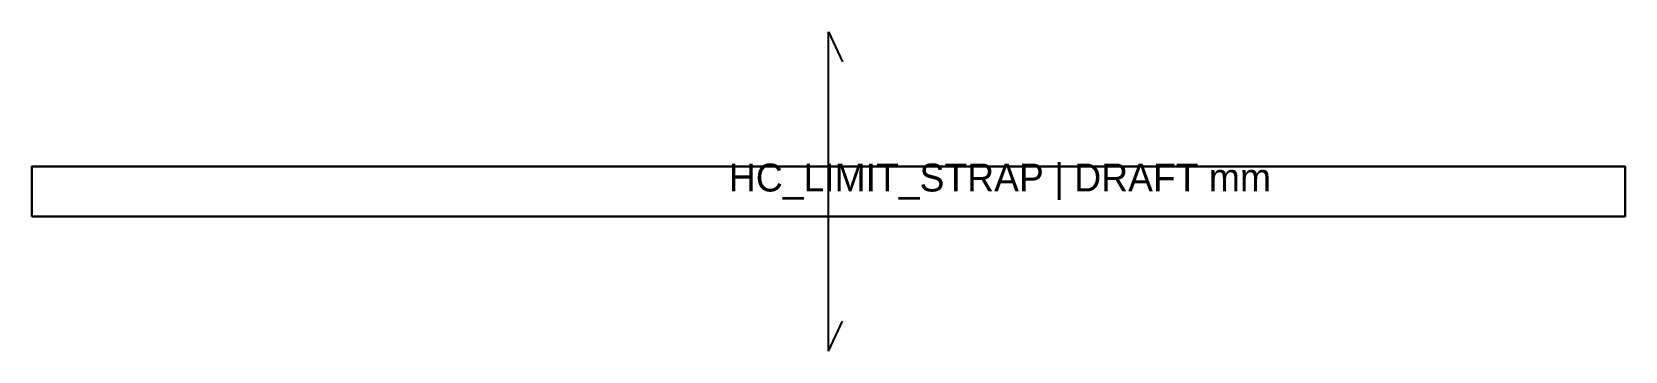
# Model space of a CAD drawing. Header units: millimetres. Extents: x 0 to 800, y -68 to 92.
import ezdxf

# ---------------------------------------------------------------- set-up
doc = ezdxf.new("R2010")
doc.units = ezdxf.units.MM
for name, color, linetype in [('CUT', 7, 'Continuous'), ('GRAIN', 1, 'Continuous'), ('LABEL', 7, 'Continuous'), ('SEW', 3, 'Continuous')]:
    doc.layers.add(name, color=color, linetype=linetype)

msp = doc.modelspace()

# ---------------------------------------------------------------- linework, layer by layer
at = {"layer": 'CUT'}
msp.add_lwpolyline([(0, 0), (0, 25), (800, 25), (800, 0), (0, 0)], close=True, dxfattribs=at)
at = {"layer": 'GRAIN'}
for p, q in [((400, -67.5), (400, 92.5)), ((400, 92.5), (407, 77.5)), ((400, -67.5), (407, -52.5))]:
    msp.add_line(p, q, dxfattribs=at)
at = {"layer": 'SEW'}
msp.add_lwpolyline([(0, 0), (800, 0), (800, 25), (0, 25)], close=True, dxfattribs=at)

# ---------------------------------------------------------------- texts
at = {"layer": 'LABEL'}
msp.add_text('HC_LIMIT_STRAP | DRAFT mm', height=14, dxfattribs=at).set_placement((350, 12.5))

doc.saveas('drawing.dxf')
